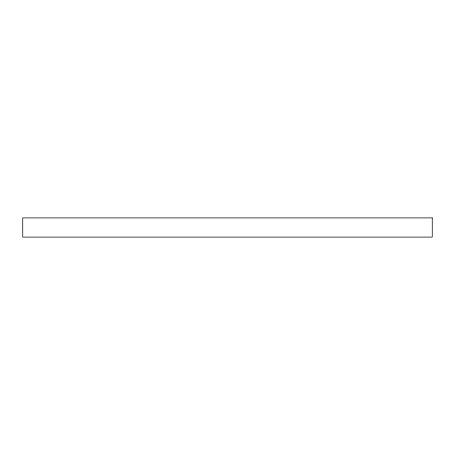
<?xml version="1.0" encoding="UTF-8"?>
<svg xmlns="http://www.w3.org/2000/svg" width="455" height="455" viewBox="0 0 455 455"><rect width="100%" height="100%" fill="white"/><g stroke="black" fill="none" stroke-linecap="round" stroke-linejoin="round"><path stroke-width="0.68" d="M432.25 217.899L22.75 217.899L22.75 237.1L432.25 237.1L432.25 217.899"/></g></svg>
